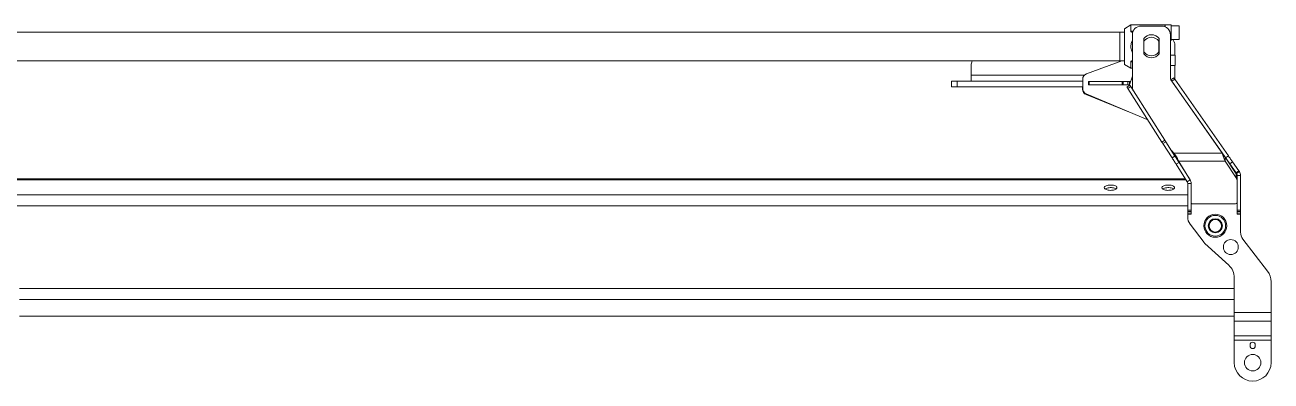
# Model space of a CAD drawing. Header units: millimetres. Extents: x 157 to 416, y 629 to 713.
# Drawn here: x 372.6 to 415.93, y 700.27 to 712.65 of the extents above; entities that cross this region are included whole.
import ezdxf

# ---------------------------------------------------------------- set-up
doc = ezdxf.new("R2010")
doc.units = ezdxf.units.MM

msp = doc.modelspace()

# ---------------------------------------------------------------- linework, layer by layer
at = {"color": 7, "linetype": 'Continuous', "lineweight": 15}
for p, q in [((410.672, 712.395), (368.752, 712.397)), ((410.832, 712.39), (410.672, 712.39)), ((411.057, 712.645), (410.832, 712.515)), ((412.232, 712.645), (411.057, 712.645)), ((411.114, 712.395), (411.128, 712.395)), ((412.132, 712.605), (411.412, 712.605)), ((412.232, 712.645), (412.232, 712.588)), ((412.252, 712.595), (412.232, 712.595)), ((412.252, 712.645), (412.452, 712.645)), ((412.252, 712.58), (412.252, 712.645)), ((412.424, 712.375), (412.452, 712.375)), ((412.452, 712.375), (412.452, 712.645)), ((412.732, 712.615), (412.452, 712.615)), ((412.452, 712.105), (412.452, 712.375)), ((411.112, 712.305), (411.112, 710.463)), ((411.507, 712.165), (411.507, 711.645)), ((411.512, 712.082), (411.512, 711.709)), ((412.032, 711.709), (412.032, 712.082)), ((412.037, 711.645), (412.037, 712.165)), ((412.432, 710.796), (412.432, 712.305)), ((412.432, 712.105), (412.452, 712.105)), ((412.452, 712.135), (412.732, 712.135)), ((412.566, 712.052), (412.512, 712.135)), ((412.582, 711.595), (412.582, 711.998)), ((412.602, 711.595), (412.432, 711.595)), ((412.602, 711.595), (412.602, 711.415)), ((368.762, 711.397), (410.672, 711.395)), ((405.502, 710.896), (405.502, 711.235)), ((410.739, 711.4), (409.512, 710.946)), ((410.672, 711.4), (410.832, 711.4)), ((410.832, 711.275), (411.057, 711.145)), ((411.057, 711.366), (411.057, 711.145)), ((411.057, 711.145), (411.112, 711.145)), ((412.432, 711.235), (412.602, 711.235)), ((412.582, 710.76), (412.582, 711.235)), ((412.602, 711.415), (412.602, 711.235)), ((404.822, 710.496), (404.822, 710.696)), ((405.022, 710.496), (405.022, 710.696)), ((409.382, 710.696), (405.022, 710.696)), ((405.502, 710.696), (405.502, 710.896)), ((409.382, 710.758), (409.382, 710.43)), ((409.588, 710.682), (409.588, 710.562)), ((409.588, 710.682), (409.606, 710.682)), ((409.606, 710.682), (409.606, 710.562)), ((409.606, 710.682), (410.75, 710.682)), ((410.75, 710.682), (410.75, 710.562)), ((410.75, 710.682), (410.792, 710.682)), ((410.792, 710.682), (410.792, 710.562)), ((410.792, 710.682), (410.948, 710.682)), ((410.948, 710.682), (410.948, 710.562)), ((411.008, 710.682), (411.008, 710.562)), ((411.008, 710.682), (411.045, 710.682)), ((411.1, 710.834), (411.016, 710.603)), ((414.228, 708.199), (412.45, 710.739)), ((412.55, 710.806), (412.451, 710.737)), ((412.584, 710.757), (412.486, 710.688)), ((412.486, 710.688), (414.351, 708.025)), ((412.584, 710.757), (414.449, 708.093)), ((409.382, 710.496), (405.022, 710.496)), ((409.372, 710.411), (409.372, 710.476)), ((411.072, 709.587), (409.497, 710.225)), ((409.504, 710.246), (411.646, 709.346)), ((409.588, 710.562), (409.606, 710.562)), ((409.606, 710.562), (410.75, 710.562)), ((410.75, 710.562), (410.792, 710.562)), ((410.792, 710.562), (410.948, 710.562)), ((411.02, 710.551), (410.919, 710.487)), ((411.052, 710.501), (410.951, 710.436)), ((410.951, 710.436), (412.138, 708.573)), ((411.008, 710.562), (411.015, 710.562)), ((411.021, 710.55), (411.131, 710.377)), ((411.143, 710.356), (412.238, 708.636)), ((412.24, 708.637), (412.138, 708.573)), ((412.272, 708.587), (412.171, 708.522)), ((412.171, 708.522), (412.488, 708.024)), ((412.272, 708.587), (412.589, 708.089)), ((412.589, 708.089), (412.488, 708.024)), ((412.531, 708.216), (412.559, 708.189)), ((412.559, 708.189), (412.579, 708.162)), ((414.235, 708.189), (412.559, 708.189)), ((414.716, 707.503), (414.228, 708.199)), ((414.246, 708.158), (414.235, 708.189)), ((414.246, 708.174), (414.235, 708.189)), ((414.246, 708.174), (414.246, 708.158)), ((414.334, 707.906), (414.334, 708.048)), ((414.714, 707.471), (414.334, 708.048)), ((414.449, 708.093), (414.351, 708.025)), ((412.73, 707.867), (412.629, 707.803)), ((412.629, 707.803), (413.017, 707.194)), ((414.334, 707.906), (412.719, 707.907)), ((412.724, 707.898), (413.106, 707.278)), ((412.73, 707.867), (413.118, 707.258)), ((414.714, 707.329), (414.334, 707.906)), ((414.593, 707.887), (414.495, 707.818)), ((414.495, 707.818), (414.714, 707.505)), ((414.593, 707.887), (414.812, 707.574)), ((370.725, 707.301), (412.95, 707.299)), ((413.017, 707.194), (413.118, 707.258)), ((413.12, 707.255), (413.135, 707.23)), ((413.152, 707.173), (413.152, 707.16)), ((414.812, 707.574), (414.714, 707.505)), ((414.714, 707.329), (414.714, 707.471)), ((414.73, 707.482), (414.828, 707.551)), ((414.73, 707.482), (414.732, 707.48)), ((414.732, 707.48), (414.831, 707.547)), ((414.752, 707.414), (414.872, 707.414)), ((414.752, 707.414), (414.752, 706.202)), ((414.828, 707.551), (414.812, 707.574)), ((414.828, 707.551), (414.831, 707.547)), ((414.872, 707.414), (414.872, 706.202)), ((413.036, 707.133), (413.156, 707.137)), ((413.036, 707.133), (413.036, 707.129)), ((413.036, 707.129), (413.156, 707.129)), ((413.036, 707.129), (413.036, 706.202)), ((413.156, 707.137), (413.156, 707.129)), ((413.156, 707.129), (413.156, 706.202)), ((413.212, 706.425), (414.692, 706.425)), ((413.032, 706.045), (413.032, 705.967)), ((413.156, 706.202), (413.036, 706.202)), ((413.036, 706.202), (413.036, 706.159)), ((413.156, 706.159), (413.036, 706.159)), ((413.036, 706.159), (413.036, 706.144)), ((413.156, 706.144), (413.036, 706.144)), ((413.036, 706.144), (413.036, 706.084)), ((413.156, 706.084), (413.036, 706.084)), ((413.132, 706.065), (413.052, 706.065)), ((413.156, 706.202), (413.156, 706.159)), ((413.156, 706.159), (413.156, 706.144)), ((413.156, 706.144), (413.156, 706.084)), ((414.872, 706.202), (414.752, 706.202)), ((414.752, 706.202), (414.752, 706.159)), ((414.872, 706.159), (414.752, 706.159)), ((414.752, 706.159), (414.752, 706.144)), ((414.872, 706.144), (414.752, 706.144)), ((414.752, 706.144), (414.752, 706.084)), ((414.872, 706.084), (414.752, 706.084)), ((414.852, 706.065), (414.772, 706.065)), ((414.872, 706.202), (414.872, 706.159)), ((414.872, 706.159), (414.872, 706.144)), ((414.872, 706.144), (414.872, 706.084)), ((414.872, 705.442), (414.872, 706.045)), ((413.114, 705.724), (413.609, 705.079)), ((413.633, 705.053), (414.457, 704.298)), ((415.808, 704.086), (414.954, 705.198)), ((414.652, 703.855), (414.652, 702.651)), ((415.932, 702.651), (415.932, 703.721)), ((414.652, 702.526), (372.412, 702.528)), ((415.932, 702.651), (414.652, 702.651)), ((415.932, 702.344), (414.652, 702.344)), ((414.652, 702.344), (414.652, 701.845)), ((415.932, 701.845), (415.932, 702.344)), ((415.932, 701.845), (414.652, 701.845)), ((414.652, 701.845), (414.652, 701.692)), ((415.932, 701.692), (414.652, 701.692)), ((414.652, 701.692), (414.652, 700.908)), ((415.932, 701.692), (415.932, 701.845)), ((415.932, 700.908), (415.932, 701.692)), ((415.202, 701.528), (415.202, 701.488)), ((415.382, 701.488), (415.382, 701.528))]:
    msp.add_line(p, q, dxfattribs=at)
at = {"color": 8, "linetype": 'Continuous', "lineweight": 15}
for p, q in [((411.057, 712.425), (411.137, 712.425)), ((411.112, 711.366), (411.057, 711.366)), ((405.502, 710.896), (409.437, 710.896)), ((412.497, 710.672), (412.497, 710.672)), ((414.501, 707.809), (414.502, 707.809)), ((370.75, 707.261), (412.975, 707.26)), ((370.792, 706.74), (413.036, 706.738)), ((370.792, 706.359), (413.036, 706.358)), ((414.652, 703.487), (372.41, 703.488)), ((414.652, 703.106), (372.412, 703.108))]:
    msp.add_line(p, q, dxfattribs=at)
at = {"color": 7, "linetype": 'Continuous', "lineweight": 15, "flags": 128}
for points in [[(410.672, 712.395), (410.672, 712.395), (410.672, 712.39), (410.672, 712.378), (410.672, 712.359), (410.672, 712.333), (410.672, 712.302), (410.672, 712.264), (410.672, 712.222), (410.672, 712.175), (410.672, 712.124), (410.672, 712.07), (410.672, 712.013), (410.672, 711.955), (410.672, 711.895)], [(410.832, 712.515), (410.832, 712.514), (410.832, 712.505), (410.832, 712.489), (410.832, 712.467), (410.832, 712.438), (410.832, 712.403), (410.832, 712.362), (410.832, 712.316), (410.832, 712.265), (410.832, 712.21), (410.832, 712.152), (410.832, 712.09), (410.832, 712.027), (410.832, 711.961), (410.832, 711.895)], [(411.057, 712.645), (411.057, 712.642), (411.057, 712.631), (411.057, 712.613), (411.057, 712.588), (411.057, 712.557), (411.057, 712.519), (411.057, 712.475), (411.057, 712.425)], [(412.732, 712.615), (412.732, 712.612), (412.732, 712.601), (412.732, 712.583), (412.732, 712.559), (412.732, 712.53), (412.732, 712.495), (412.732, 712.457), (412.732, 712.417), (412.732, 712.375), (412.732, 712.334), (412.732, 712.293), (412.732, 712.255), (412.732, 712.221), (412.732, 712.192), (412.732, 712.168), (412.732, 712.15), (412.732, 712.139), (412.732, 712.135)], [(410.672, 711.895), (410.672, 711.836), (410.672, 711.778), (410.672, 711.721), (410.672, 711.667), (410.672, 711.616), (410.672, 711.569), (410.672, 711.527), (410.672, 711.489), (410.672, 711.458), (410.672, 711.432), (410.672, 711.413), (410.672, 711.401), (410.672, 711.396), (410.672, 711.395)], [(410.832, 711.895), (410.832, 711.83), (410.832, 711.764), (410.832, 711.701), (410.832, 711.639), (410.832, 711.581), (410.832, 711.526), (410.832, 711.475), (410.832, 711.429), (410.832, 711.388), (410.832, 711.353), (410.832, 711.324), (410.832, 711.302), (410.832, 711.286), (410.832, 711.277), (410.832, 711.275)], [(405.022, 710.696), (404.983, 710.696), (404.945, 710.696), (404.911, 710.696), (404.881, 710.696), (404.856, 710.696), (404.837, 710.696), (404.826, 710.696), (404.822, 710.696)], [(410.948, 710.682), (410.959, 710.682), (410.971, 710.682), (410.981, 710.682), (410.99, 710.682), (410.998, 710.682), (411.003, 710.682), (411.007, 710.682), (411.008, 710.682)], [(405.022, 710.496), (404.983, 710.496), (404.945, 710.496), (404.911, 710.496), (404.88, 710.496), (404.856, 710.496), (404.837, 710.496), (404.826, 710.496), (404.822, 710.496)], [(410.919, 710.487), (410.92, 710.486), (410.921, 710.483), (410.924, 710.478), (410.928, 710.472), (410.933, 710.465), (410.939, 710.456), (410.945, 710.446), (410.951, 710.436)], [(410.948, 710.562), (410.959, 710.562), (410.971, 710.562), (410.981, 710.562), (410.99, 710.562), (410.998, 710.562), (411.003, 710.562), (411.007, 710.562), (411.008, 710.562)], [(411.02, 710.551), (411.021, 710.551), (411.021, 710.55)], [(412.138, 708.573), (412.139, 708.572), (412.141, 708.569), (412.144, 708.564), (412.148, 708.558), (412.153, 708.55), (412.158, 708.541), (412.164, 708.532), (412.171, 708.522)], [(412.24, 708.637), (412.24, 708.636), (412.242, 708.633), (412.245, 708.629), (412.249, 708.622), (412.254, 708.615), (412.26, 708.606), (412.266, 708.596), (412.272, 708.587)], [(412.589, 708.089), (412.608, 708.058), (412.627, 708.029), (412.646, 707.999), (412.664, 707.97), (412.682, 707.943), (412.699, 707.916), (412.715, 707.891), (412.73, 707.867)], [(414.449, 708.093), (414.468, 708.066), (414.488, 708.038), (414.507, 708.011), (414.525, 707.984), (414.544, 707.958), (414.561, 707.933), (414.578, 707.91), (414.593, 707.887)], [(412.488, 708.024), (412.507, 707.994), (412.526, 707.964), (412.545, 707.935), (412.563, 707.906), (412.581, 707.878), (412.598, 707.852), (412.614, 707.826), (412.629, 707.803)], [(414.351, 708.025), (414.37, 707.997), (414.389, 707.969), (414.408, 707.942), (414.427, 707.915), (414.445, 707.889), (414.463, 707.864), (414.479, 707.841), (414.495, 707.818)], [(414.714, 707.505), (414.716, 707.502), (414.718, 707.499), (414.72, 707.496), (414.722, 707.494), (414.724, 707.491), (414.726, 707.488), (414.728, 707.485), (414.73, 707.482)], [(410.572, 706.989), (410.568, 706.972), (410.558, 706.956), (410.541, 706.941), (410.517, 706.928), (410.489, 706.916), (410.456, 706.907), (410.42, 706.9), (410.381, 706.897), (410.342, 706.896), (410.303, 706.898), (410.265, 706.903), (410.231, 706.911), (410.2, 706.922), (410.174, 706.934), (410.154, 706.949), (410.14, 706.964), (410.133, 706.981), (410.133, 706.997), (410.14, 707.014), (410.154, 707.029), (410.174, 707.044), (410.2, 707.056), (410.231, 707.066), (410.265, 707.074), (410.303, 707.08), (410.342, 707.082), (410.381, 707.081), (410.42, 707.077), (410.456, 707.071), (410.489, 707.062), (410.517, 707.05), (410.541, 707.037), (410.558, 707.022), (410.568, 707.005), (410.572, 706.989)], [(410.16, 706.944), (410.174, 706.953), (410.2, 706.965), (410.231, 706.976), (410.265, 706.984), (410.303, 706.989), (410.342, 706.991), (410.381, 706.99), (410.42, 706.987), (410.456, 706.98), (410.489, 706.971), (410.517, 706.959), (410.541, 706.946), (410.544, 706.944)], [(412.572, 706.989), (412.568, 706.972), (412.558, 706.956), (412.541, 706.941), (412.517, 706.928), (412.489, 706.916), (412.456, 706.907), (412.42, 706.9), (412.381, 706.897), (412.342, 706.896), (412.303, 706.898), (412.265, 706.903), (412.231, 706.911), (412.2, 706.922), (412.174, 706.934), (412.154, 706.948), (412.14, 706.964), (412.133, 706.98), (412.133, 706.997), (412.14, 707.014), (412.154, 707.029), (412.174, 707.043), (412.2, 707.056), (412.231, 707.066), (412.265, 707.074), (412.303, 707.079), (412.342, 707.082), (412.381, 707.081), (412.42, 707.077), (412.456, 707.071), (412.489, 707.061), (412.517, 707.05), (412.541, 707.036), (412.558, 707.021), (412.568, 707.005), (412.572, 706.989)], [(412.16, 706.943), (412.174, 706.953), (412.2, 706.965), (412.231, 706.976), (412.265, 706.984), (412.303, 706.989), (412.342, 706.991), (412.381, 706.99), (412.42, 706.987), (412.456, 706.98), (412.489, 706.971), (412.517, 706.959), (412.541, 706.946), (412.544, 706.943)], [(414.652, 702.651), (414.652, 702.607), (414.652, 702.564), (414.652, 702.522), (414.652, 702.482), (414.652, 702.443), (414.652, 702.407), (414.652, 702.374), (414.652, 702.344)], [(415.932, 702.344), (415.932, 702.374), (415.932, 702.407), (415.932, 702.443), (415.932, 702.482), (415.932, 702.522), (415.932, 702.564), (415.932, 702.607), (415.932, 702.651)]]:
    msp.add_lwpolyline(points, dxfattribs=at)
at = {"color": 7, "linetype": 'Continuous', "lineweight": 15}
for centre, radius in [((413.992, 705.665), 0.4), ((413.992, 705.665), 0.36), ((413.992, 705.665), 0.245), ((413.992, 705.665), 0.218), ((414.532, 704.925), 0.26), ((415.292, 700.908), 0.285)]:
    msp.add_circle(centre, radius, dxfattribs=at)
for centre, radius, start, end in [((411.412, 712.305), 0.3, 89.9976, 179.9976), ((412.132, 712.305), 0.3, 359.9976, 89.9976), ((411.517, 712.165), 0.01, 144.047, 179.9976), ((411.772, 711.98), 0.325, 35.9482, 144.047), ((411.772, 711.895), 0.32, 35.6567, 144.3385), ((412.027, 712.165), 0.01, 359.9976, 35.9482), ((412.482, 711.998), 0.1, 359.9976, 33.0215), ((411.517, 711.645), 0.01, 179.9976, 215.9482), ((411.772, 711.895), 0.263, 172.0837, 187.9115), ((411.772, 711.83), 0.325, 215.9482, 324.047), ((411.772, 711.895), 0.32, 215.6567, 324.3385), ((411.772, 711.895), 0.263, 352.0837, 7.9115), ((412.027, 711.645), 0.01, 324.047, 359.9976), ((405.902, 711.235), 0.4, 156.321, 179.9976), ((409.582, 710.758), 0.2, 110.3317, 179.9976), ((410.912, 710.903), 0.2, 339.9976, 359.9976), ((412.532, 710.796), 0.1, 179.9976, 214.9976), ((390.176, 695.107), 27.212, 34.9303, 35.0567), ((405.546, 705.867), 8.57, 34.7929, 35.1941), ((409.392, 710.476), 0.02, 119.9976, 179.9976), ((409.572, 710.411), 0.2, 179.9976, 247.9566), ((409.582, 710.43), 0.2, 179.9976, 247.2059), ((411.072, 710.582), 0.06, 159.9976, 212.4976), ((411.312, 710.463), 0.2, 179.9976, 212.4976), ((412.936, 708.658), 0.6, 216.5748, 227.4976), ((414.064, 708.084), 0.2, 31.6913, 34.9976), ((412.363, 707.675), 0.425, 31.6541, 33.0393), ((414.535, 707.349), 0.217, 0.5983, 34.219), ((414.535, 707.208), 0.217, 0.5989, 34.2185), ((414.552, 707.388), 0.2, 359.9976, 34.9976), ((413.208, 706.488), 0.0631, 214.5687, 273.6359), ((414.699, 706.478), 0.0536, 261.94, 348.5813), ((413.052, 706.045), 0.02, 89.9976, 179.9976), ((413.432, 705.967), 0.4, 179.9976, 217.4976), ((413.132, 706.085), 0.02, 269.9976, 358.6227), ((414.772, 706.085), 0.02, 181.3725, 269.9976), ((414.852, 706.045), 0.02, 359.9976, 89.9976), ((415.272, 705.442), 0.4, 179.9976, 217.4976), ((413.768, 705.2), 0.2, 217.4976, 227.4976), ((414.052, 703.855), 0.6, 359.9976, 47.4976), ((415.332, 703.721), 0.6, 359.9976, 37.4976), ((415.292, 701.528), 0.09, 359.9976, 179.9976), ((415.292, 701.488), 0.09, 179.9976, 359.9976), ((415.292, 700.908), 0.64, 179.9976, 359.9976)]:
    msp.add_arc(centre, radius, start, end, dxfattribs=at)
for points, knots in [([(411.114, 712.395), (411.1, 712.396), (411.082, 712.397), (411.064, 712.408), (411.058, 712.417), (411.057, 712.423), (411.057, 712.425)], [0, 0, 0, 0, 0.505782, 0.715616, 0.927667, 1, 1, 1, 1]), ([(411.112, 712.111), (411.101, 712.087), (411.078, 712.04), (411.061, 711.964), (411.055, 711.887), (411.064, 711.81), (411.082, 711.74), (411.103, 711.699), (411.112, 711.681)], [0, 0, 0, 0, 0.176806, 0.348574, 0.520179, 0.692007, 0.864017, 1, 1, 1, 1]), ([(411.057, 711.366), (411.058, 711.37), (411.059, 711.378), (411.07, 711.388), (411.089, 711.395), (411.106, 711.395), (411.114, 711.395)], [0, 0, 0, 0, 0.165739, 0.3722, 0.705622, 1, 1, 1, 1]), ([(412.475, 708.28), (412.475, 708.278), (412.477, 708.265), (412.483, 708.255), (412.489, 708.246)], [0, 0, 0, 0, 0.1520928, 1, 1, 1, 1]), ([(412.579, 708.162), (412.587, 708.151), (412.601, 708.131), (412.622, 708.099), (412.641, 708.066), (412.665, 708.022), (412.693, 707.965), (412.71, 707.926), (412.719, 707.907)], [0, 0, 0, 0, 0.117701, 0.237684, 0.359863, 0.484177, 0.738009, 1, 1, 1, 1]), ([(414.334, 708.048), (414.319, 708.066), (414.29, 708.103), (414.26, 708.15), (414.246, 708.174)], [0, 0, 0, 0, 0.50002, 1, 1, 1, 1]), ([(414.334, 707.906), (414.326, 707.924), (414.312, 707.959), (414.29, 708.021), (414.268, 708.088), (414.253, 708.135), (414.246, 708.158)], [0, 0, 0, 0, 0.249993, 0.499994, 0.750002, 1, 1, 1, 1]), ([(413.017, 707.194), (413.022, 707.184), (413.032, 707.165), (413.035, 707.144), (413.036, 707.133)], [0, 0, 0, 0, 0.499983, 1, 1, 1, 1]), ([(413.118, 707.258), (413.129, 707.239), (413.149, 707.201), (413.153, 707.158), (413.156, 707.137)], [0, 0, 0, 0, 0.50001, 1, 1, 1, 1]), ([(414.732, 707.48), (414.737, 707.47), (414.749, 707.449), (414.751, 707.426), (414.752, 707.414)], [0, 0, 0, 0, 0.500005, 1, 1, 1, 1]), ([(414.831, 707.547), (414.843, 707.526), (414.866, 707.485), (414.87, 707.437), (414.872, 707.414)], [0, 0, 0, 0, 0.4999943, 1, 1, 1, 1])]:
    msp.add_open_spline(points, degree=3, knots=knots, dxfattribs=at)

doc.saveas('drawing.dxf')
